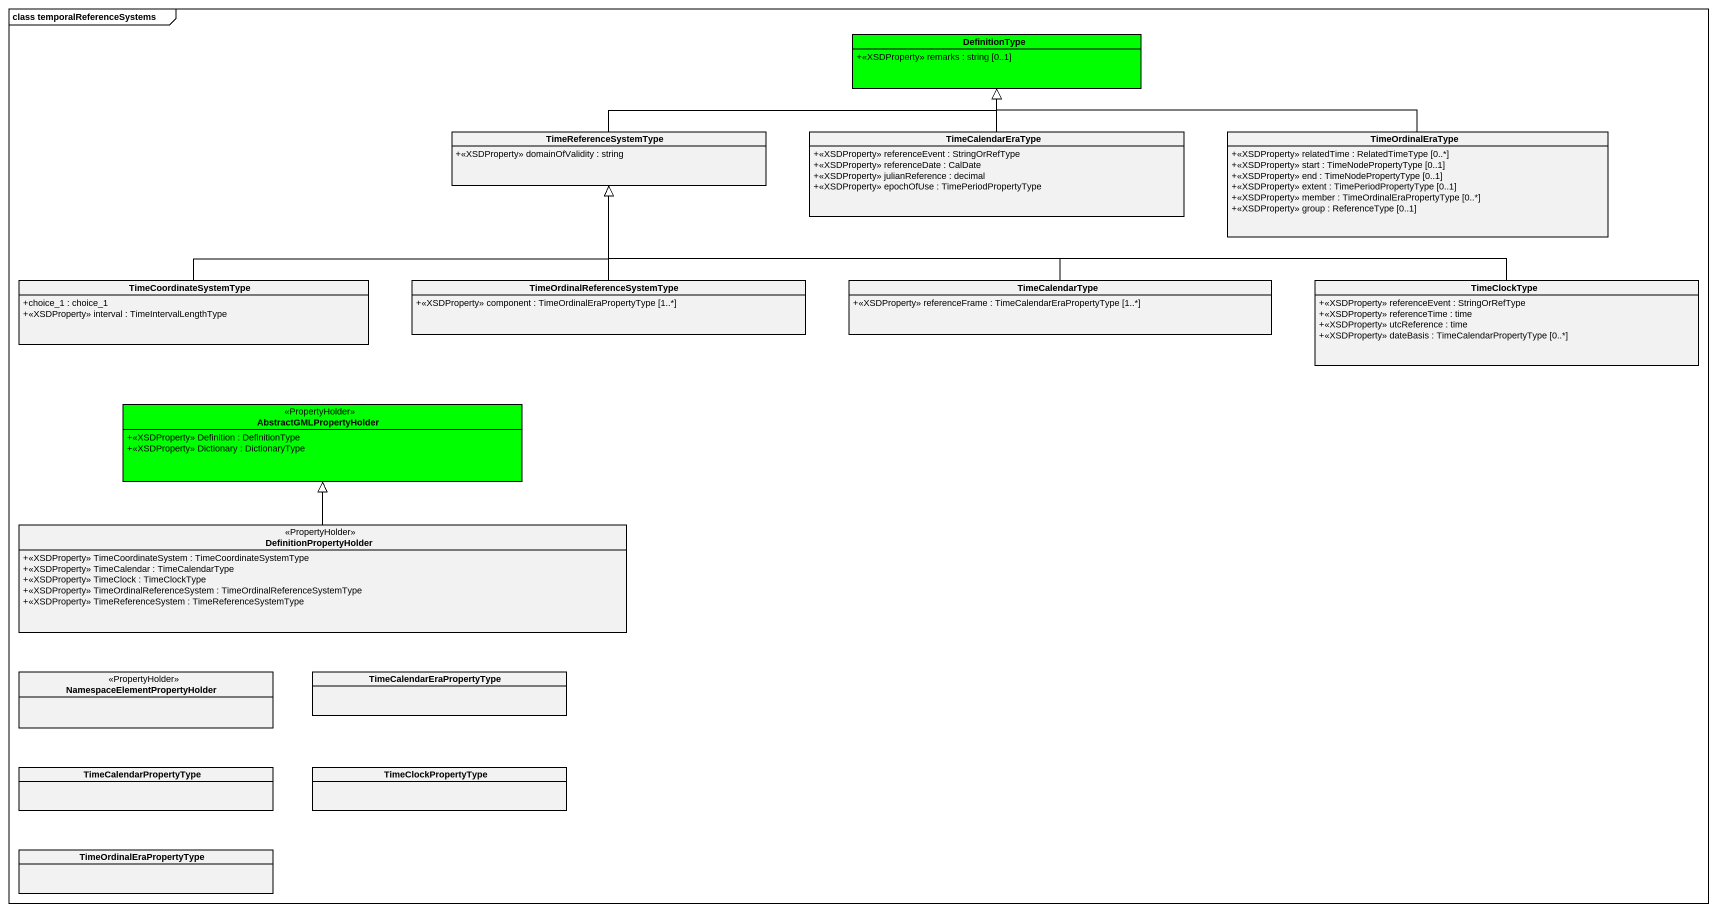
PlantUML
@startuml
mainframe class temporalReferenceSystems
hide circle
hide empty members
skinparam classAttributeIconSize 0
class DefinitionType #00FF00 {
  +<<XSDProperty>> remarks : string [0..1]
}
class TimeReferenceSystemType {
  +<<XSDProperty>> domainOfValidity : string
}
class TimeCalendarEraType {
  +<<XSDProperty>> referenceEvent : StringOrRefType
  +<<XSDProperty>> referenceDate : CalDate
  +<<XSDProperty>> julianReference : decimal
  +<<XSDProperty>> epochOfUse : TimePeriodPropertyType
}
class TimeOrdinalEraType {
  +<<XSDProperty>> relatedTime : RelatedTimeType [0..*]
  +<<XSDProperty>> start : TimeNodePropertyType [0..1]
  +<<XSDProperty>> end : TimeNodePropertyType [0..1]
  +<<XSDProperty>> extent : TimePeriodPropertyType [0..1]
  +<<XSDProperty>> member : TimeOrdinalEraPropertyType [0..*]
  +<<XSDProperty>> group : ReferenceType [0..1]
}
class TimeCoordinateSystemType {
  +choice_1 : choice_1
  +<<XSDProperty>> interval : TimeIntervalLengthType
}
class "TimeOrdinalReferenceSystemType" as TimeOrdinalReferenceSystemTy {
  +<<XSDProperty>> component : TimeOrdinalEraPropertyType [1..*]
}
class TimeCalendarType {
  +<<XSDProperty>> referenceFrame : TimeCalendarEraPropertyType [1..*]
}
class TimeClockType {
  +<<XSDProperty>> referenceEvent : StringOrRefType
  +<<XSDProperty>> referenceTime : time
  +<<XSDProperty>> utcReference : time
  +<<XSDProperty>> dateBasis : TimeCalendarPropertyType [0..*]
}
class AbstractGMLPropertyHolder <<PropertyHolder>> #00FF00 {
  +<<XSDProperty>> Definition : DefinitionType
  +<<XSDProperty>> Dictionary : DictionaryType
}
class DefinitionPropertyHolder <<PropertyHolder>> {
  +<<XSDProperty>> TimeCoordinateSystem : TimeCoordinateSystemType
  +<<XSDProperty>> TimeCalendar : TimeCalendarType
  +<<XSDProperty>> TimeClock : TimeClockType
  +<<XSDProperty>> TimeOrdinalReferenceSystem : TimeOrdinalReferenceSystemType
  +<<XSDProperty>> TimeReferenceSystem : TimeReferenceSystemType
}
class "NamespaceElementPropertyHolder" as NamespaceElementPropertyHold <<PropertyHolder>>
class TimeCalendarEraPropertyType
class TimeCalendarPropertyType
class TimeClockPropertyType
class TimeOrdinalEraPropertyType
TimeReferenceSystemType -right-|> DefinitionType
TimeCalendarEraType -up-|> DefinitionType
TimeOrdinalEraType -left-|> DefinitionType
TimeCoordinateSystemType -right-|> TimeReferenceSystemType
TimeOrdinalReferenceSystemTy -up-|> TimeReferenceSystemType
TimeCalendarType -left-|> TimeReferenceSystemType
TimeClockType -left-|> TimeReferenceSystemType
DefinitionPropertyHolder -up-|> AbstractGMLPropertyHolder
@enduml
